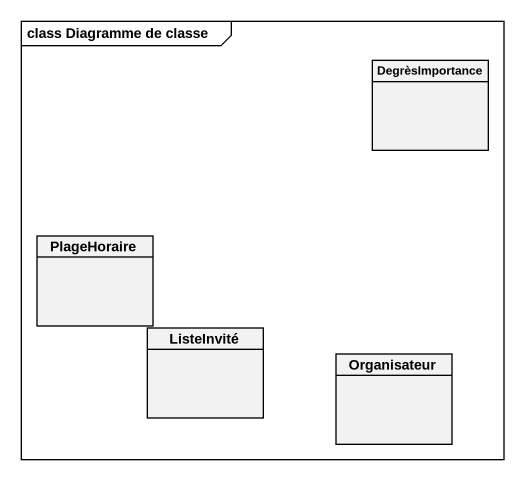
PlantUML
@startuml
mainframe class Diagramme de classe
hide circle
hide empty members
class DegrèsImportance
class PlageHoraire
class ListeInvité
class Organisateur
@enduml
